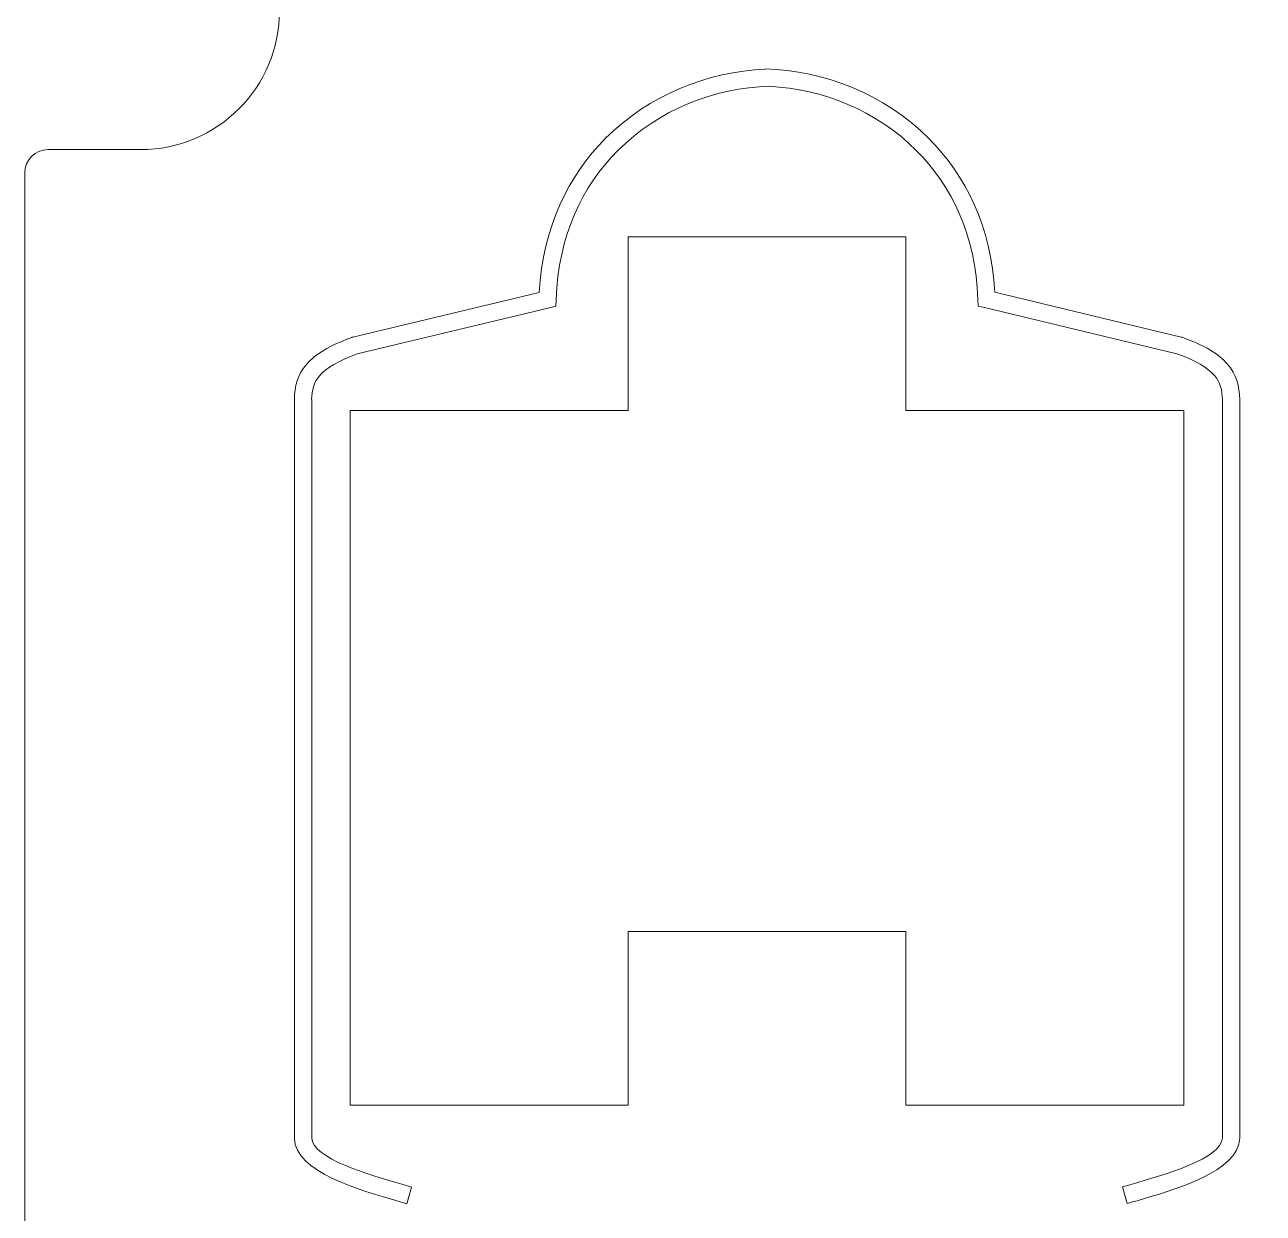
# Model space of a CAD drawing. Header units: millimetres. Extents: x -767 to 123, y -199 to 166.
# Drawn here: x -253.4 to -199.9, y 15.2 to 66.5 of the extents above; entities that cross this region are included whole.
import ezdxf

# ---------------------------------------------------------------- set-up
doc = ezdxf.new("R2010")
doc.units = ezdxf.units.MM
doc.header["$MEASUREMENT"] = 0
doc.layers.add('Cut', color=7, linetype='Continuous')
doc.layers.add('Engrave', color=7, linetype='Continuous', plot=False)

msp = doc.modelspace()

# ---------------------------------------------------------------- linework, layer by layer
at = {"layer": 'Cut', "color": 250, "lineweight": 9}
for points, knots in [([(-241.4198, -104.2661), (-241.4198, -104.2661), (-163.9194, -104.2661), (-163.9194, -104.2661), (-163.9194, -104.2661), (-163.3694, -104.2661), (-162.9194, -103.8161), (-162.9194, -103.2661), (-162.9194, -103.2661), (-162.9194, -103.2661), (-162.9194, -99.2698), (-162.9194, -99.2698), (-162.9194, -99.2698), (-162.9194, -99.2686), (-162.9194, -99.2673), (-162.9194, -99.2661), (-162.9194, -99.2661), (-162.9194, -95.9529), (-160.233, -93.2661), (-156.92, -93.2661), (-156.92, -93.2661), (-156.92, -93.2661), (-152.9193, -93.2661), (-152.9193, -93.2661), (-152.9193, -93.2661), (-152.3788, -93.2661), (-151.9348, -92.8314), (-151.9197, -92.2944), (-151.9197, -92.2944), (-151.9197, -92.2944), (-151.9197, 92.851), (-151.9197, 92.851), (-151.9197, 92.851), (-151.929, 93.3931), (-152.3752, 93.8339), (-152.9195, 93.8339), (-152.9195, 93.8339), (-152.9195, 93.8339), (-156.9202, 93.8339), (-156.9202, 93.8339), (-156.9202, 93.8339), (-160.2332, 93.8339), (-162.9196, 96.5207), (-162.9196, 99.8339), (-162.9196, 99.8339), (-162.9196, 99.8351), (-162.9196, 99.8364), (-162.9196, 99.8376), (-162.9196, 99.8376), (-162.9196, 99.8376), (-162.9196, 103.8339), (-162.9196, 103.8339), (-162.9196, 103.8339), (-162.9196, 104.3839), (-163.3696, 104.8339), (-163.9196, 104.8339), (-163.9196, 104.8339), (-163.9196, 104.8339), (-235.6707, 104.8339), (-235.6707, 104.8339), (-235.6707, 104.8339), (-235.6707, 104.8339), (-249.7831, 75.5521), (-249.7831, 75.5521), (-249.7831, 75.5521), (-250.0116, 75.0799), (-249.8319, 74.5112), (-249.3852, 74.2518), (-249.3852, 74.2518), (-249.3852, 74.2518), (-245.9261, 72.5781), (-245.9261, 72.5781), (-245.9261, 72.5781), (-243.8574, 71.6313), (-242.4199, 69.5429), (-242.42, 67.1193), (-242.42, 67.1193), (-242.419, 63.8066), (-245.1066, 61.1193), (-248.4201, 61.1193), (-248.4201, 61.1193), (-248.4201, 61.1193), (-252.4199, 61.1193), (-252.4199, 61.1193), (-252.4199, 61.1193), (-252.9699, 61.1193), (-253.4199, 60.6693), (-253.4199, 60.1193), (-253.4199, 60.1193), (-253.4199, 60.1193), (-253.4199, -92.2661), (-253.4199, -92.2661), (-253.4199, -92.2661), (-253.4199, -92.8161), (-252.9699, -93.2661), (-252.4199, -93.2661), (-252.4199, -93.2661), (-252.4199, -93.2661), (-248.4192, -93.2661), (-248.4192, -93.2661), (-248.4192, -93.2661), (-245.1062, -93.2661), (-242.4198, -95.9529), (-242.4198, -99.2661), (-242.4198, -99.2661), (-242.4198, -99.2673), (-242.4198, -99.2686), (-242.4198, -99.2698), (-242.4198, -99.2698), (-242.4198, -99.2698), (-242.4198, -103.2661), (-242.4198, -103.2661), (-242.4198, -103.2661), (-242.4198, -103.8161), (-241.9698, -104.2661), (-241.4198, -104.2661)], [0, 0, 0, 0, 0.0333333, 0.0333333, 0.0333333, 0.0333333, 0.0666667, 0.0666667, 0.0666667, 0.0666667, 0.1, 0.1, 0.1, 0.1, 0.1333333, 0.1333333, 0.1333333, 0.1333333, 0.1666667, 0.1666667, 0.1666667, 0.1666667, 0.2, 0.2, 0.2, 0.2, 0.2333333, 0.2333333, 0.2333333, 0.2333333, 0.2666667, 0.2666667, 0.2666667, 0.2666667, 0.3, 0.3, 0.3, 0.3, 0.3333333, 0.3333333, 0.3333333, 0.3333333, 0.3666667, 0.3666667, 0.3666667, 0.3666667, 0.4, 0.4, 0.4, 0.4, 0.4333333, 0.4333333, 0.4333333, 0.4333333, 0.4666667, 0.4666667, 0.4666667, 0.4666667, 0.5, 0.5, 0.5, 0.5, 0.5333333, 0.5333333, 0.5333333, 0.5333333, 0.5666667, 0.5666667, 0.5666667, 0.5666667, 0.6, 0.6, 0.6, 0.6, 0.6333333, 0.6333333, 0.6333333, 0.6333333, 0.6666667, 0.6666667, 0.6666667, 0.6666667, 0.7, 0.7, 0.7, 0.7, 0.7333333, 0.7333333, 0.7333333, 0.7333333, 0.7666667, 0.7666667, 0.7666667, 0.7666667, 0.8, 0.8, 0.8, 0.8, 0.8333333, 0.8333333, 0.8333333, 0.8333333, 0.8666667, 0.8666667, 0.8666667, 0.8666667, 0.9, 0.9, 0.9, 0.9, 0.9333333, 0.9333333, 0.9333333, 0.9333333, 1, 1, 1, 1]), ([(-227.365, 57.3561), (-227.365, 57.3561), (-215.365, 57.3561), (-215.365, 57.3561), (-215.365, 57.3561), (-215.365, 57.3561), (-215.365, 49.8561), (-215.365, 49.8561), (-215.365, 49.8561), (-215.365, 49.8561), (-203.365, 49.8561), (-203.365, 49.8561), (-203.365, 49.8561), (-203.365, 49.8561), (-203.365, 19.8561), (-203.365, 19.8561), (-203.365, 19.8561), (-203.365, 19.8561), (-215.365, 19.8561), (-215.365, 19.8561), (-215.365, 19.8561), (-215.365, 19.8561), (-215.365, 27.3561), (-215.365, 27.3561), (-215.365, 27.3561), (-215.365, 27.3561), (-227.365, 27.3561), (-227.365, 27.3561), (-227.365, 27.3561), (-227.365, 27.3561), (-227.365, 19.8561), (-227.365, 19.8561), (-227.365, 19.8561), (-227.365, 19.8561), (-239.365, 19.8561), (-239.365, 19.8561), (-239.365, 19.8561), (-239.365, 19.8561), (-239.365, 49.8561), (-239.365, 49.8561), (-239.365, 49.8561), (-239.365, 49.8561), (-227.365, 49.8561), (-227.365, 49.8561), (-227.365, 49.8561), (-227.365, 49.8561), (-227.365, 57.3561), (-227.365, 57.3561)], [0, 0, 0, 0, 0.0769231, 0.0769231, 0.0769231, 0.0769231, 0.1538462, 0.1538462, 0.1538462, 0.1538462, 0.2307692, 0.2307692, 0.2307692, 0.2307692, 0.3076923, 0.3076923, 0.3076923, 0.3076923, 0.3846154, 0.3846154, 0.3846154, 0.3846154, 0.4615385, 0.4615385, 0.4615385, 0.4615385, 0.5384615, 0.5384615, 0.5384615, 0.5384615, 0.6153846, 0.6153846, 0.6153846, 0.6153846, 0.6923077, 0.6923077, 0.6923077, 0.6923077, 0.7692308, 0.7692308, 0.7692308, 0.7692308, 0.8461538, 0.8461538, 0.8461538, 0.8461538, 1, 1, 1, 1])]:
    msp.add_open_spline(points, degree=3, knots=knots, dxfattribs=at)
at = {"layer": 'Engrave', "color": 240, "lineweight": 9}
msp.add_open_spline([(-206.0137, 16.3291), (-206.0137, 16.3291), (-205.6902, 16.4223), (-205.6902, 16.4223), (-205.6902, 16.4223), (-205.6902, 16.4223), (-205.6902, 16.4237), (-205.6902, 16.4237), (-205.6902, 16.4237), (-204.1444, 16.8675), (-201.745, 17.5564), (-201.7009, 18.4397), (-201.7009, 18.4397), (-201.7009, 18.4397), (-201.7016, 18.4397), (-201.7016, 18.4397), (-201.7016, 18.4397), (-201.7016, 18.4397), (-201.7016, 50.3319), (-201.7016, 50.3319), (-201.7016, 50.3319), (-201.7016, 50.3319), (-201.7002, 50.3319), (-201.7002, 50.3319), (-201.7002, 50.3319), (-201.7056, 50.7336), (-201.79, 51.0753), (-202.0508, 51.3746), (-202.0508, 51.3746), (-202.3384, 51.7043), (-202.8405, 52.0066), (-203.6711, 52.3072), (-203.6711, 52.3072), (-203.6711, 52.3072), (-211.9715, 54.2993), (-211.9715, 54.2993), (-211.9715, 54.2993), (-211.9715, 54.2993), (-212.2492, 54.3658), (-212.2492, 54.3658), (-212.2492, 54.3658), (-212.2492, 54.3658), (-212.2587, 54.6512), (-212.2587, 54.6512), (-212.2587, 54.6512), (-212.3496, 57.4015), (-213.3917, 59.5583), (-214.9227, 61.09), (-214.9227, 61.09), (-216.6384, 62.8065), (-218.97, 63.7437), (-221.2664, 63.855), (-221.2664, 63.855), (-221.2664, 63.855), (-221.2664, 63.8545), (-221.2664, 63.8545), (-221.2664, 63.8545), (-223.6262, 63.7886), (-226.0426, 62.848), (-227.8078, 61.0817), (-227.8078, 61.0817), (-229.3388, 59.5503), (-230.3809, 57.3933), (-230.4717, 54.6428), (-230.4717, 54.6428), (-230.4717, 54.6428), (-230.481, 54.358), (-230.481, 54.358), (-230.481, 54.358), (-230.481, 54.358), (-230.7586, 54.2914), (-230.7586, 54.2914), (-230.7586, 54.2914), (-230.7586, 54.2914), (-239.0593, 52.2993), (-239.0593, 52.2993), (-239.0593, 52.2993), (-239.8899, 51.9987), (-240.392, 51.6964), (-240.6797, 51.3666), (-240.6797, 51.3666), (-240.9404, 51.0674), (-241.025, 50.7257), (-241.0302, 50.3236), (-241.0302, 50.3236), (-241.0302, 50.3236), (-241.0287, 50.324), (-241.0287, 50.324), (-241.0287, 50.324), (-241.0287, 50.324), (-241.0287, 18.4315), (-241.0287, 18.4315), (-241.0287, 18.4315), (-241.0287, 18.4315), (-241.0295, 18.4315), (-241.0295, 18.4315), (-241.0295, 18.4315), (-240.9855, 17.5485), (-238.5856, 16.8591), (-237.0399, 16.4157), (-237.0399, 16.4157), (-237.0399, 16.4157), (-237.0398, 16.414), (-237.0398, 16.414), (-237.0398, 16.414), (-237.0398, 16.414), (-236.7167, 16.3209), (-236.7167, 16.3209), (-236.7167, 16.3209), (-236.7167, 16.3209), (-236.9217, 15.603), (-236.9217, 15.603), (-236.9217, 15.603), (-236.9217, 15.603), (-237.2443, 15.6961), (-237.2443, 15.6961), (-237.2443, 15.6961), (-237.2443, 15.6961), (-237.2447, 15.6949), (-237.2447, 15.6949), (-237.2447, 15.6949), (-239.0025, 16.1993), (-241.7356, 16.9843), (-241.7773, 18.4212), (-241.7773, 18.4212), (-241.7773, 18.4212), (-241.7786, 18.4315), (-241.7786, 18.4315), (-241.7786, 18.4315), (-241.7786, 18.4315), (-241.7786, 50.324), (-241.7786, 50.324), (-241.7786, 50.324), (-241.7786, 50.324), (-241.7773, 50.3283), (-241.7773, 50.3283), (-241.7773, 50.3283), (-241.7705, 50.9023), (-241.6425, 51.4), (-241.2423, 51.8585), (-241.2423, 51.8585), (-240.8702, 52.2854), (-240.2647, 52.6592), (-239.2934, 53.0091), (-239.2934, 53.0091), (-239.2934, 53.0091), (-239.275, 53.0154), (-239.275, 53.0154), (-239.275, 53.0154), (-239.275, 53.0154), (-239.2537, 53.0208), (-239.2537, 53.0208), (-239.2537, 53.0208), (-239.2537, 53.0208), (-231.2057, 54.9523), (-231.2057, 54.9523), (-231.2057, 54.9523), (-231.0471, 57.7761), (-229.9403, 60.0064), (-228.338, 61.6091), (-228.338, 61.6091), (-226.472, 63.476), (-223.9352, 64.4883), (-221.4439, 64.5959), (-221.4439, 64.5959), (-221.4439, 64.5959), (-221.4434, 64.6093), (-221.4434, 64.6093), (-221.4434, 64.6093), (-218.902, 64.5385), (-216.2976, 63.5235), (-214.3925, 61.6174), (-214.3925, 61.6174), (-212.7901, 60.0143), (-211.6832, 57.7839), (-211.5246, 54.9603), (-211.5246, 54.9603), (-211.5246, 54.9603), (-203.4766, 53.0287), (-203.4766, 53.0287), (-203.4766, 53.0287), (-203.4766, 53.0287), (-203.4552, 53.0233), (-203.4552, 53.0233), (-203.4552, 53.0233), (-203.4552, 53.0233), (-203.4369, 53.0172), (-203.4369, 53.0172), (-203.4369, 53.0172), (-202.4656, 52.6674), (-201.8603, 52.2933), (-201.4882, 51.8668), (-201.4882, 51.8668), (-201.088, 51.4079), (-200.9601, 50.9102), (-200.9532, 50.3363), (-200.9532, 50.3363), (-200.9532, 50.3363), (-200.9515, 50.3319), (-200.9515, 50.3319), (-200.9515, 50.3319), (-200.9515, 50.3319), (-200.9515, 18.4397), (-200.9515, 18.4397), (-200.9515, 18.4397), (-200.9515, 18.4397), (-200.9531, 18.4291), (-200.9531, 18.4291), (-200.9531, 18.4291), (-200.9948, 16.9921), (-203.7276, 16.2076), (-205.4853, 15.7028), (-205.4853, 15.7028), (-205.4853, 15.7028), (-205.4856, 15.7045), (-205.4856, 15.7045), (-205.4856, 15.7045), (-205.4856, 15.7045), (-205.8087, 15.6114), (-205.8087, 15.6114), (-205.8087, 15.6114), (-205.8087, 15.6114), (-206.0137, 16.3291), (-206.0137, 16.3291)], degree=3, knots=[0, 0, 0, 0, 0.0175439, 0.0175439, 0.0175439, 0.0175439, 0.0350877, 0.0350877, 0.0350877, 0.0350877, 0.0526316, 0.0526316, 0.0526316, 0.0526316, 0.0701754, 0.0701754, 0.0701754, 0.0701754, 0.0877193, 0.0877193, 0.0877193, 0.0877193, 0.1052632, 0.1052632, 0.1052632, 0.1052632, 0.122807, 0.122807, 0.122807, 0.122807, 0.1403509, 0.1403509, 0.1403509, 0.1403509, 0.1578947, 0.1578947, 0.1578947, 0.1578947, 0.1754386, 0.1754386, 0.1754386, 0.1754386, 0.1929825, 0.1929825, 0.1929825, 0.1929825, 0.2105263, 0.2105263, 0.2105263, 0.2105263, 0.2280702, 0.2280702, 0.2280702, 0.2280702, 0.245614, 0.245614, 0.245614, 0.245614, 0.2631579, 0.2631579, 0.2631579, 0.2631579, 0.2807018, 0.2807018, 0.2807018, 0.2807018, 0.2982456, 0.2982456, 0.2982456, 0.2982456, 0.3157895, 0.3157895, 0.3157895, 0.3157895, 0.3333333, 0.3333333, 0.3333333, 0.3333333, 0.3508772, 0.3508772, 0.3508772, 0.3508772, 0.3684211, 0.3684211, 0.3684211, 0.3684211, 0.3859649, 0.3859649, 0.3859649, 0.3859649, 0.4035088, 0.4035088, 0.4035088, 0.4035088, 0.4210526, 0.4210526, 0.4210526, 0.4210526, 0.4385965, 0.4385965, 0.4385965, 0.4385965, 0.4561404, 0.4561404, 0.4561404, 0.4561404, 0.4736842, 0.4736842, 0.4736842, 0.4736842, 0.4912281, 0.4912281, 0.4912281, 0.4912281, 0.5087719, 0.5087719, 0.5087719, 0.5087719, 0.5263158, 0.5263158, 0.5263158, 0.5263158, 0.5438596, 0.5438596, 0.5438596, 0.5438596, 0.5614035, 0.5614035, 0.5614035, 0.5614035, 0.5789474, 0.5789474, 0.5789474, 0.5789474, 0.5964912, 0.5964912, 0.5964912, 0.5964912, 0.6140351, 0.6140351, 0.6140351, 0.6140351, 0.6315789, 0.6315789, 0.6315789, 0.6315789, 0.6491228, 0.6491228, 0.6491228, 0.6491228, 0.6666667, 0.6666667, 0.6666667, 0.6666667, 0.6842105, 0.6842105, 0.6842105, 0.6842105, 0.7017544, 0.7017544, 0.7017544, 0.7017544, 0.7192982, 0.7192982, 0.7192982, 0.7192982, 0.7368421, 0.7368421, 0.7368421, 0.7368421, 0.754386, 0.754386, 0.754386, 0.754386, 0.7719298, 0.7719298, 0.7719298, 0.7719298, 0.7894737, 0.7894737, 0.7894737, 0.7894737, 0.8070175, 0.8070175, 0.8070175, 0.8070175, 0.8245614, 0.8245614, 0.8245614, 0.8245614, 0.8421053, 0.8421053, 0.8421053, 0.8421053, 0.8596491, 0.8596491, 0.8596491, 0.8596491, 0.877193, 0.877193, 0.877193, 0.877193, 0.8947368, 0.8947368, 0.8947368, 0.8947368, 0.9122807, 0.9122807, 0.9122807, 0.9122807, 0.9298246, 0.9298246, 0.9298246, 0.9298246, 0.9473684, 0.9473684, 0.9473684, 0.9473684, 0.9649123, 0.9649123, 0.9649123, 0.9649123, 1, 1, 1, 1], dxfattribs=at)

doc.saveas('drawing.dxf')
